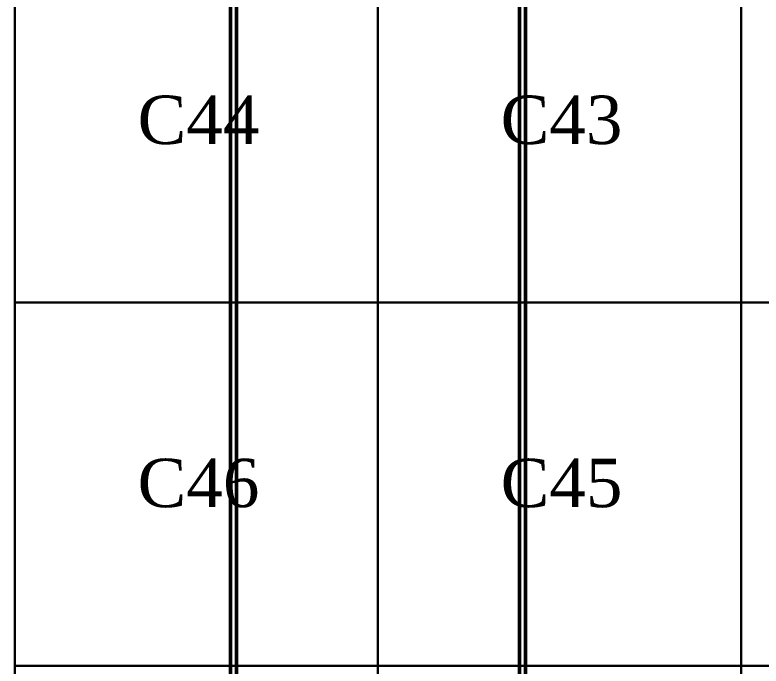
# Model space of a CAD drawing. Header units: millimetres. Extents: x 6561 to 120951, y 30990 to 83596.
# Drawn here: x 34308 to 37390, y 36208 to 38897 of the extents above; entities that cross this region are included whole.
import ezdxf

# ---------------------------------------------------------------- set-up
doc = ezdxf.new("R2010")
doc.units = ezdxf.units.MM
doc.linetypes.add('CENTER', pattern=[10.16, 6.35, -1.27, 1.27, -1.27])
doc.layers.add('COTAS', color=4, linetype='Continuous')
doc.layers.add('Diagramm-AM_2', color=152, linetype='Continuous', lineweight=50)
doc.layers.add('Gebäude-AM_0', color=7, linetype='Continuous', lineweight=50)
doc.styles.get("Standard").update_dxf_attribs({"font": 'arial.ttf'})

# ---------------------------------------------------------------- blocks, each defined once
blk = doc.blocks.new('Kipper DS')
at = {"layer": 'Diagramm-AM_2', "ltscale": 0.3}
for p, q in [((-164186.2, -2733698.6), (-158128.2, -2733698.7)), ((-164186.2, -2733698.6), (-154990.2, -2733698.8)), ((-158078.2, -2733698.7), (-152020.2, -2733698.9)), ((-163886.2, -2733748.6), (-158428.2, -2733748.7)), ((-158428.2, -2733748.7), (-157778.2, -2733748.7)), ((-157778.2, -2733748.7), (-152320.2, -2733748.9)), ((-164186.2, -2736136.6), (-158128.2, -2736136.7)), ((-164186.2, -2736136.6), (-154990.3, -2736136.8)), ((-163886.2, -2736086.6), (-158428.2, -2736086.7)), ((-158428.2, -2736086.7), (-157778.2, -2736086.7)), ((-158078.2, -2736136.7), (-152020.2, -2736136.9)), ((-157778.2, -2736086.7), (-152320.2, -2736086.9))]:
    blk.add_line(p, q, dxfattribs=at)

msp = doc.modelspace()

# ---------------------------------------------------------------- linework, layer by layer
at = {"color": 1, "linetype": 'CENTER', "lineweight": 9, "ltscale": 75}
for p, q in [((34307.6, 40708.9), (34307.6, 33184)), ((35807.6, 40708.9), (35807.6, 33184)), ((37307.6, 40708.9), (37307.6, 33184)), ((34307.6, 37708.9), (46307.6, 37708.9)), ((34307.6, 36208.9), (46307.6, 36208.9))]:
    msp.add_line(p, q, dxfattribs=at)
at = {"lineweight": 30}
for points in [[(34307.6, 39208.9), (35807.6, 39208.9), (35807.6, 37708.9), (34307.6, 37708.9)], [(35807.6, 39208.9), (37307.6, 39208.9), (37307.6, 37708.9), (35807.6, 37708.9)], [(37307.6, 39208.9), (38807.6, 39208.9), (38807.6, 37708.9), (37307.6, 37708.9)], [(34307.6, 37708.9), (35807.6, 37708.9), (35807.6, 36208.9), (34307.6, 36208.9)], [(35807.6, 37708.9), (37307.6, 37708.9), (37307.6, 36208.9), (35807.6, 36208.9)], [(37307.6, 37708.9), (38807.6, 37708.9), (38807.6, 36208.9), (37307.6, 36208.9)], [(34307.6, 36208.9), (35807.6, 36208.9), (35807.6, 34708.9), (34307.6, 34708.9)], [(35807.6, 36208.9), (37307.6, 36208.9), (37307.6, 34708.9), (35807.6, 34708.9)]]:
    msp.add_lwpolyline(points, close=True, dxfattribs=at)

# ---------------------------------------------------------------- block references
at = {"layer": 'Gebäude-AM_0', "xscale": 0.5, "yscale": 0.5, "zscale": 0.5, "rotation": 270}
msp.add_blockref('Kipper DS', (1403266.5, -41808.7), dxfattribs=at)

# ---------------------------------------------------------------- texts
at = {"layer": 'COTAS', "color": 32, "linetype": 'Continuous', "char_height": 200, "width": 328.179, "attachment_point": 1}
for s, insert in [('{\\fTimes New Roman|b0|i0|c0|p18;C44}', (34814.2, 38564.2)), ('{\\fTimes New Roman|b0|i0|c0|p18;C43}', (36314.2, 38564.2)), ('{\\fTimes New Roman|b0|i0|c0|p18;C46}', (34814.2, 37064.2)), ('{\\fTimes New Roman|b0|i0|c0|p18;C45}', (36314.2, 37064.2))]:
    msp.add_mtext(s, dxfattribs=dict(at, insert=insert))

doc.saveas('drawing.dxf')
